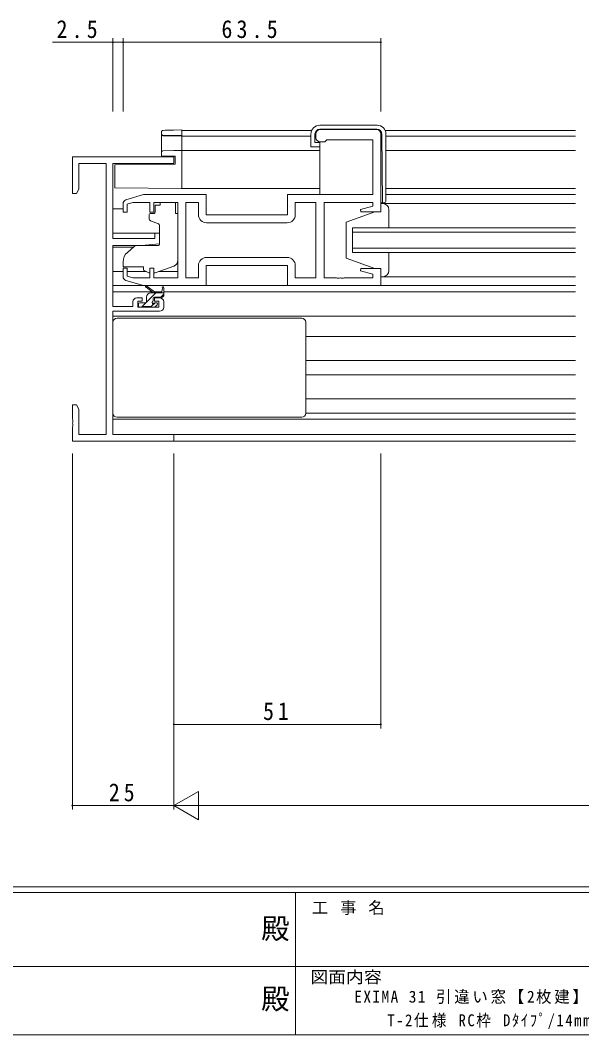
# Model space of a CAD drawing. Units: millimetres on the paper. Extents: x -420 to 373, y -297 to 267.
# Drawn here: x -100.5 to 37.8, y -297 to -47.3 of the extents above; entities that cross this region are included whole.
import ezdxf
from ezdxf.enums import TextEntityAlignment as Align

# ---------------------------------------------------------------- set-up
doc = ezdxf.new("R2010")
doc.units = ezdxf.units.MM
for name, color, linetype, lineweight in [('0-1_YKK_ZWAK', 7, 'Continuous', 9), ('0-3_YKK_11', 7, 'Continuous', 9), ('0-4_YKK_12', 2, 'Continuous', 9), ('0-5_YKK_13', 4, 'Continuous', 9), ('0-6_YKK_D', 6, 'Continuous', 9)]:
    doc.layers.add(name, color=color, linetype=linetype, lineweight=lineweight)
doc.layers.add('0-2_USER1', color=3, linetype='Continuous')
doc.styles.add('ＭＳ ゴシック', font='')
doc.styles.get('ＭＳ ゴシック').set_extended_font_data('MS Gothic')

msp = doc.modelspace()

# ---------------------------------------------------------------- linework, layer by layer
at = {"layer": '0-1_YKK_ZWAK'}
for p, q in [((352.3, -260.575), (-417.7, -260.575)), ((314.5, -261.975), (-417.7, -261.975)), ((-32.7, -261.975), (-32.7, -296.975)), ((-160.1, -280.175), (-31.3, -280.175)), ((-31.3, -280.175), (97.5, -280.175)), ((-417.7, -296.975), (314.5, -296.975))]:
    msp.add_line(p, q, dxfattribs=at)
at = {"layer": '0-3_YKK_11'}
for p, q in [((-26.7, -74.178), (-12.7, -74.178)), ((-27.7, -76.178), (-27.7, -75.178)), ((-25.5, -77.178), (-26.7, -77.178)), ((-25.2, -76.878), (-25.5, -77.178)), ((-25, -76.678), (-25.2, -76.878)), ((-13.63, -76.678), (-25, -76.678)), ((-13.63, -90.178), (-13.63, -76.678)), ((-11.7, -75.178), (-11.7, -94.378)), ((-87.7, -80.878), (-87.7, -89.878)), ((-62.7, -80.878), (-87.7, -80.878)), ((-62.7, -82.508), (-62.7, -80.878)), ((-86.07, -82.508), (-79.33, -82.508)), ((-86.07, -88.787), (-86.07, -82.508)), ((-79.33, -82.508), (-79.33, -149.248)), ((-77.7, -82.508), (-62.7, -82.508)), ((-77.7, -100.978), (-77.7, -82.508)), ((-87.7, -89.878), (-86.7, -89.878)), ((-86.7, -89.878), (-86.07, -88.787)), ((-74.487, -91.464), (-70.2, -90.178)), ((-72.805, -92.108), (-74.2, -92.526)), ((-68.6, -92.108), (-72.805, -92.108)), ((-70.2, -90.178), (-54.7, -90.178)), ((-68.6, -94.478), (-68.6, -92.108)), ((-67.6, -92.108), (-67.6, -94.478)), ((-61.7, -92.108), (-67.6, -92.108)), ((-61.7, -110.648), (-61.7, -92.108)), ((-59.77, -92.108), (-59.77, -110.648)), ((-56.63, -92.108), (-59.77, -92.108)), ((-56.63, -95.108), (-56.63, -92.108)), ((-54.7, -90.178), (-54.7, -95.178)), ((-34.7, -90.178), (-13.63, -90.178)), ((-34.7, -95.178), (-34.7, -90.178)), ((-32.77, -92.108), (-32.77, -95.108)), ((-27.7, -92.108), (-32.77, -92.108)), ((-27.7, -110.648), (-27.7, -92.108)), ((-25.7, -92.108), (-25.7, -110.648)), ((-13.63, -92.108), (-25.7, -92.108)), ((-13.63, -93.025), (-13.63, -92.108)), ((-75.2, -94.478), (-75.2, -92.422)), ((-74.2, -94.478), (-75.2, -94.478)), ((-74.2, -92.526), (-74.2, -94.478)), ((-67.6, -94.478), (-68.6, -94.478)), ((-16.729, -93.855), (-13.63, -93.025)), ((-16.66, -94.378), (-16.729, -93.855)), ((-11.7, -94.378), (-16.66, -94.378)), ((-54.7, -95.178), (-34.7, -95.178)), ((-34.77, -97.108), (-54.63, -97.108)), ((-34.77, -97.108), (-54.63, -97.108)), ((-67.4, -99.678), (-67.4, -100.978)), ((-66.2, -99.678), (-67.4, -99.678)), ((-66.2, -102.284), (-66.2, -99.678)), ((-67.4, -100.978), (-77.7, -100.978)), ((-70.7, -102.678), (-66.2, -102.284)), ((-77.7, -102.678), (-70.7, -102.678)), ((-77.7, -117.678), (-77.7, -102.678)), ((-54.63, -105.648), (-34.77, -105.648)), ((-75.2, -108.278), (-74.2, -108.278)), ((-75.2, -110.334), (-75.2, -108.278)), ((-74.2, -108.278), (-74.2, -110.229)), ((-68.6, -108.278), (-67.6, -108.278)), ((-68.6, -110.648), (-68.6, -108.278)), ((-67.6, -108.278), (-67.6, -110.648)), ((-56.63, -110.648), (-56.63, -107.648)), ((-54.7, -107.578), (-54.7, -112.578)), ((-34.7, -107.578), (-54.7, -107.578)), ((-34.7, -112.578), (-34.7, -107.578)), ((-32.77, -107.648), (-32.77, -110.648)), ((-16.729, -108.9), (-16.66, -108.378)), ((-13.63, -109.731), (-16.729, -108.9)), ((-16.66, -108.378), (-11.7, -108.378)), ((-13.63, -110.648), (-13.63, -109.731)), ((-11.7, -108.378), (-11.7, -112.578)), ((-70.2, -112.578), (-74.487, -111.292)), ((-74.2, -110.229), (-72.805, -110.648)), ((-72.805, -110.648), (-68.6, -110.648)), ((-67.6, -110.648), (-61.7, -110.648)), ((-59.77, -110.648), (-56.63, -110.648)), ((-32.77, -110.648), (-27.7, -110.648)), ((-25.7, -110.648), (-22.658, -110.648)), ((-22.658, -110.648), (-22.475, -110.768)), ((-22.475, -110.768), (-21.925, -110.768)), ((-21.925, -110.768), (-21.742, -110.648)), ((-21.742, -110.648), (-21.658, -110.648)), ((-21.658, -110.648), (-21.475, -110.768)), ((-21.475, -110.768), (-20.925, -110.768)), ((-20.925, -110.768), (-20.742, -110.648)), ((-20.742, -110.648), (-13.63, -110.648)), ((-54.7, -112.578), (-70.2, -112.578)), ((-11.7, -112.578), (-34.7, -112.578)), ((-72.8, -116.578), (-72.8, -117.678)), ((-70.5, -115.578), (-71.8, -115.578)), ((-71.6, -116.378), (-70.5, -116.378)), ((-71.6, -117.878), (-71.6, -116.378)), ((-70.5, -116.378), (-70.5, -115.578)), ((-67.5, -115.578), (-67.5, -116.378)), ((-66.2, -115.578), (-67.5, -115.578)), ((-67.5, -116.378), (-66.4, -116.378)), ((-66.4, -116.378), (-66.4, -117.878)), ((-65.2, -117.878), (-65.2, -116.578)), ((-72.8, -117.678), (-77.7, -117.678)), ((-77.7, -118.878), (-66.2, -118.878)), ((-77.7, -149.248), (-77.7, -118.878)), ((-66.4, -117.878), (-71.6, -117.878)), ((-87.7, -141.878), (-87.7, -145.42)), ((-86.7, -141.878), (-87.7, -141.878)), ((-86.07, -142.969), (-86.7, -141.878)), ((-86.07, -149.248), (-86.07, -142.969)), ((-87.7, -145.42), (-87.58, -145.603)), ((-87.58, -146.153), (-87.7, -146.336)), ((-87.7, -146.336), (-87.7, -146.42)), ((-87.7, -146.42), (-87.58, -146.603)), ((-87.58, -147.153), (-87.7, -147.336)), ((-87.58, -145.603), (-87.58, -146.153)), ((-87.58, -146.603), (-87.58, -147.153)), ((-87.7, -147.336), (-87.7, -150.878)), ((-79.33, -149.248), (-86.07, -149.248)), ((-62.7, -149.248), (-77.7, -149.248)), ((-62.7, -150.878), (-62.7, -149.248)), ((-87.7, -150.878), (-62.7, -150.878))]:
    msp.add_line(p, q, dxfattribs=at)
for centre, radius, start, end in [((-26.7, -75.178), 1, 90, 179.99998), ((-12.7, -75.178), 1, 0, 89.99998), ((-26.7, -76.178), 1, 180, 269.99998), ((-74.2, -92.422), 1, 106.69925, 180.00003), ((-54.63, -95.108), 2, 180, 269.99998), ((-34.77, -95.108), 2, 270, 359.99998), ((-54.63, -107.648), 2, 90, 179.99998), ((-34.77, -107.648), 2, 0, 89.99998), ((-74.2, -110.334), 1, 179.99995, 253.30074), ((-71.8, -116.578), 1, 90, 179.99998), ((-66.2, -116.578), 1, 0, 89.99998), ((-66.2, -117.878), 1, 270, 359.99998)]:
    msp.add_arc(centre, radius, start, end, dxfattribs=at)
at = {"layer": '0-4_YKK_12'}
for p, q in [((-60.7, -88.678), (-60.7, -74.378)), ((-60.7, -74.378), (-28.734, -74.378)), ((-10.426, -74.378), (36.3, -74.378)), ((-28.926, -75.778), (-60.7, -75.778)), ((36.3, -75.778), (-10.426, -75.778)), ((-60.9, -79.278), (-26.726, -79.278)), ((-10.426, -79.278), (36.3, -79.278)), ((-60.9, -88.678), (-26.726, -88.678)), ((-10.426, -88.678), (36.3, -88.678)), ((-10.426, -90.178), (36.3, -90.178)), ((-77.7, -93.678), (-75.2, -93.678)), ((-77.7, -99.631), (-66.2, -99.631)), ((-18.7, -104.378), (-18.7, -98.378)), ((-18.7, -98.378), (36.3, -98.378)), ((36.3, -99.378), (-18.7, -99.378)), ((-77.7, -103.124), (-72.632, -103.124)), ((-18.7, -103.378), (36.3, -103.378)), ((36.3, -104.378), (-18.7, -104.378)), ((-77.7, -109.078), (-75.2, -109.078)), ((-74.2, -109.078), (-69.551, -109.078)), ((-66.385, -109.078), (-61.7, -109.078)), ((-77.7, -114.078), (-68.09, -114.078)), ((-67.495, -114.078), (-65.646, -114.078)), ((-65.2, -114.078), (36.3, -114.078)), ((-12.2, -112.578), (36.3, -112.578)), ((-77.7, -120.078), (36.3, -120.078)), ((-30.2, -125.078), (36.3, -125.078)), ((-30.2, -131.031), (36.3, -131.031)), ((-30.2, -134.524), (36.3, -134.524)), ((-30.2, -140.478), (36.3, -140.478)), ((-77.7, -145.478), (36.3, -145.478)), ((36.3, -149.248), (-77.4, -149.248)), ((-63, -150.878), (36.3, -150.878))]:
    msp.add_line(p, q, dxfattribs=at)
at = {"layer": '0-5_YKK_13'}
for p, q in [((-65.7, -75.313), (-65.7, -74.677)), ((-62.752, -74.283), (-60.7, -74.247)), ((-60.7, -74.247), (-60.7, -74.547)), ((-60.7, -75.347), (-60.7, -74.547)), ((-12.626, -73.078), (-26.726, -73.078)), ((-26.726, -74.078), (-12.674, -74.078)), ((-65.7, -75.402), (-65.7, -75.313)), ((-65.7, -79.66), (-65.7, -75.402)), ((-65.405, -75.692), (-60.7, -75.773)), ((-60.7, -75.773), (-60.7, -75.647)), ((-60.7, -75.773), (-60.7, -76.073)), ((-60.7, -78.978), (-60.7, -76.073)), ((-28.926, -75.278), (-28.926, -78.378)), ((-27.926, -77.378), (-27.926, -75.278)), ((-26.726, -77.378), (-27.926, -77.378)), ((-26.726, -77.378), (-26.726, -90.178)), ((-11.474, -75.267), (-11.326, -92.177)), ((-10.426, -91.678), (-10.426, -75.278)), ((-65.405, -79.36), (-62.729, -79.313)), ((-62.729, -79.313), (-60.7, -79.278)), ((-60.7, -78.978), (-60.7, -79.278)), ((-60.7, -79.278), (-60.7, -79.578)), ((-60.7, -88.078), (-60.7, -79.578)), ((-28.926, -78.378), (-28.426, -78.378)), ((-28.426, -78.378), (-26.726, -78.378)), ((-62.4, -80.678), (-62.726, -80.672)), ((-62.4, -82.678), (-62.4, -80.678)), ((-62.4, -82.678), (-77.2, -82.807)), ((-77.2, -87.934), (-77.2, -82.807)), ((-77.2, -88.534), (-77.2, -87.934)), ((-60.7, -88.678), (-77.2, -88.534)), ((-60.7, -88.078), (-60.7, -88.678)), ((-66.1, -92.108), (-66.1, -92.778)), ((-66.1, -92.108), (-62.3, -92.108)), ((-62.3, -92.108), (-62.3, -92.778)), ((-11.7, -92.178), (-10.926, -92.178)), ((-11.7, -92.378), (-11.7, -94.378)), ((-11.2, -92.378), (-11.7, -92.378)), ((-11.2, -92.378), (36.3, -92.378)), ((-67.57, -94.778), (-68.5, -94.778)), ((-67.27, -93.778), (-67.27, -92.778)), ((-66.1, -92.778), (-67.27, -92.778)), ((-67.27, -93.778), (-67.27, -94.478)), ((-62.3, -93.778), (-62.3, -92.778)), ((-62.3, -94.778), (-62.3, -93.778)), ((-62.3, -94.778), (-61.7, -94.778)), ((-61.7, -106.333), (-61.7, -94.778)), ((-13.2, -94.378), (-20.2, -96.978)), ((-11.7, -94.378), (-13.2, -94.378)), ((-9.7, -98.378), (-9.7, -93.878)), ((-68.8, -95.078), (-68.8, -96.128)), ((-68.471, -96.598), (-66.471, -97.326)), ((-20.2, -96.978), (-20.2, -105.778)), ((-66.2, -97.774), (-66.2, -102.38)), ((-72.437, -102.961), (-74.128, -104.38)), ((-66.417, -102.68), (-71.803, -102.727)), ((-9.7, -108.878), (-9.7, -104.378)), ((-75.2, -106.678), (-75.2, -107.978)), ((-13.2, -108.378), (-20.2, -105.778)), ((-75.2, -107.978), (-70.2, -107.978)), ((-70.2, -107.978), (-70.2, -108.278)), ((-70.2, -108.278), (-70.2, -108.775)), ((-68.894, -109.384), (-70.2, -108.775)), ((-67.328, -109.418), (-62.691, -107.744)), ((-13.2, -108.378), (-11.7, -108.378)), ((-11.7, -108.378), (-11.7, -110.378)), ((-11.7, -110.378), (-11.2, -110.378)), ((-11.2, -110.378), (36.3, -110.377)), ((-70.127, -112.578), (-77.7, -112.578)), ((-70.659, -117.878), (-67.159, -114.378)), ((-67.7, -114.378), (-69.519, -112.977)), ((-67.1, -114.378), (-69.318, -112.695)), ((-68.4, -114.378), (-65.2, -114.378)), ((-65.914, -115.378), (-65.2, -114.664)), ((-65.5, -113.252), (-65.699, -114.378)), ((-65.2, -115.078), (-65.2, -113.078)), ((-55.2, -112.578), (-34.2, -112.578)), ((-71.4, -117.078), (-71.4, -117.578)), ((-69.7, -116.778), (-71.1, -116.778)), ((-69.4, -116.478), (-69.4, -115.378)), ((-68.286, -117.751), (-67.313, -116.778)), ((-67.8, -116.317), (-67.8, -115.678)), ((-67.5, -115.378), (-65.5, -115.378)), ((-67, -116.778), (-67.339, -116.778)), ((-67.288, -117.79), (-66.788, -117.29)), ((-71.1, -117.878), (-70.6, -117.878)), ((-70.4, -117.678), (-68.3, -117.678)), ((-68.1, -117.878), (-67.5, -117.878)), ((-77.7, -121.578), (-77.7, -128.878)), ((-68.2, -120.578), (-76.7, -120.578)), ((-39.2, -120.578), (-68.2, -120.578)), ((-31.2, -120.578), (-39.2, -120.578)), ((-30.2, -121.578), (-30.2, -128.878)), ((-77.7, -143.978), (-77.7, -128.878)), ((-30.2, -143.978), (-30.2, -128.878)), ((-30.2, -143.978), (36.3, -143.978)), ((-76.7, -144.978), (-31.2, -144.978))]:
    msp.add_line(p, q, dxfattribs=at)
for points in [[(-65.38, -74.369), (-65.402, -74.371), (-65.444, -74.377), (-65.473, -74.384), (-65.505, -74.394), (-65.545, -74.413), (-65.593, -74.446), (-65.642, -74.499), (-65.68, -74.57), (-65.699, -74.654), (-65.7, -74.677)], [(-62.752, -74.283), (-63.93, -74.309), (-64.86, -74.339), (-65.355, -74.367)], [(-65.7, -75.402), (-65.614, -75.605), (-65.405, -75.692)], [(-65.386, -75.607), (-65.4, -75.61), (-65.405, -75.612)], [(-62.752, -75.612), (-63.989, -75.596), (-64.937, -75.594), (-65.386, -75.607)], [(-60.7, -75.347), (-60.7, -75.647), (-62.752, -75.612)], [(-62.726, -80.672), (-65.7, -80.62), (-65.7, -79.66)]]:
    msp.add_lwpolyline(points, dxfattribs=at)
for centre, radius, start, end in [((-26.726, -75.278), 2.2, 90, 180), ((-26.726, -75.278), 1.2, 90, 180), ((-12.674, -75.278), 1.2, 0.5, 90), ((-12.626, -75.278), 2.2, 0, 90), ((-65.4, -75.312), 0.3, 180.00426, 269.00446), ((-65.4, -79.66), 0.3, 90.99998, 180), ((-11.2, -93.878), 1.5, 0, 90), ((-10.926, -91.678), 0.5, 270, 0), ((-68.5, -95.078), 0.3, 90, 180), ((-67.57, -94.478), 0.3, 270, 0), ((-68.3, -96.128), 0.5, 180, 249.99998), ((-66.7, -97.774), 0.5, 0, 69.99998), ((-66.5, -102.38), 0.3, 270.49998, 0), ((-72.2, -106.678), 3, 130, 180), ((-71.794, -103.727), 1, 90.5, 130), ((-63.2, -106.333), 1.5, 289.85326, 0), ((-68.471, -108.478), 1, 245, 262.59306), ((-67.668, -108.478), 1, 273.88683, 289.85326), ((-11.2, -108.878), 1.5, 270, 0), ((-69.5, -112.778), 0.2, 24.41711, 264.41711), ((-68.4, -115.378), 1, 89.99998, 179.99998), ((-65.4, -113.078), 0.2, 359.99998, 239.99998), ((-71.1, -117.078), 0.3, 89.99998, 179.99998), ((-69.7, -116.478), 0.3, 269.99998, 359.99998), ((-67.8, -116.778), 0.25, 123.05573, 326.94426), ((-68.1, -116.317), 0.3, 303.05573, 359.99998), ((-67.5, -115.678), 0.3, 89.99998, 179.99998), ((-67.339, -117.078), 0.3, 89.99998, 146.94426), ((-67, -117.078), 0.3, 314.99998, 89.99998), ((-65.5, -115.078), 0.3, 269.99998, 359.99998), ((-71.1, -117.578), 0.3, 179.99998, 269.99998), ((-70.6, -117.678), 0.2, 269.99998, 359.99998), ((-68.1, -117.678), 0.2, 179.99998, 269.99998), ((-67.5, -117.578), 0.3, 269.99998, 314.99998), ((-76.7, -121.578), 1, 90, 180), ((-31.2, -121.578), 1, 0, 90), ((-76.7, -143.978), 1, 180, 270), ((-31.2, -143.978), 1, 270, 0)]:
    msp.add_arc(centre, radius, start, end, dxfattribs=at)
at = {"layer": '0-6_YKK_D'}
for p, q in [((-77.7, -69.678), (-77.7, -51.678)), ((-75.2, -69.678), (-75.2, -51.678)), ((-75.2, -69.678), (-75.2, -51.678)), ((-11.7, -69.678), (-11.7, -51.678)), ((-77.7, -52.678), (-92.6, -52.678)), ((-75.2, -52.678), (-77.7, -52.678)), ((-75.2, -52.678), (-11.7, -52.678)), ((-87.7, -153.878), (-87.7, -241.575)), ((-62.7, -153.878), (-62.7, -221.575)), ((-62.7, -153.878), (-62.7, -241.575)), ((-62.7, -153.878), (-62.7, -241.575)), ((-11.7, -153.878), (-11.7, -221.575)), ((-62.7, -220.575), (-11.7, -220.575)), ((-62.7, -240.575), (-56.638, -237.075)), ((-56.638, -244.075), (-56.638, -237.075)), ((-62.7, -240.575), (-87.7, -240.575)), ((-62.7, -240.575), (-50.576, -240.575)), ((-62.7, -240.575), (-56.638, -244.075)), ((-55.7, -240.575), (270.3, -240.575))]:
    msp.add_line(p, q, dxfattribs=at)
for centre, start, end in [((-77.7, -52.678), 0, 180), ((-77.7, -52.678), 180, 0), ((-75.2, -52.678), 0, 180), ((-75.2, -52.678), 0, 180), ((-75.2, -52.678), 180, 0), ((-75.2, -52.678), 180, 0), ((-11.7, -52.678), 0, 180), ((-11.7, -52.678), 180, 0), ((-62.7, -220.575), 0, 180), ((-62.7, -220.575), 180, 0), ((-11.7, -220.575), 0, 180), ((-11.7, -220.575), 180, 0), ((-87.7, -240.575), 0, 180), ((-87.7, -240.575), 180, 0)]:
    msp.add_arc(centre, 0.106, start, end, dxfattribs=at)

# ---------------------------------------------------------------- texts
at = {"layer": '0-1_YKK_ZWAK', "color": 2, "style": 'ＭＳ ゴシック'}
for p in [(-41.182, -274.932), (-41.182, -292.253)]:
    msp.add_text('殿', height=5.132, dxfattribs=at).set_placement(p, align=Align.BOTTOM_LEFT)
at = {"layer": '0-1_YKK_ZWAK', "style": 'ＭＳ ゴシック', "width": 1.1}
msp.add_text('図面内容', height=2.933, dxfattribs=at).set_placement((-29.083, -285.124), align=Align.BOTTOM_LEFT)
at = {"layer": '0-1_YKK_ZWAK', "insert": (-28.688, -267.508), "char_height": 2.933, "attachment_point": 7, "style": 'ＭＳ ゴシック'}
msp.add_mtext('\\T1.16;工\\~事\\~名', dxfattribs=at)
at = {"layer": '0-2_USER1', "color": 7, "char_height": 2.933, "attachment_point": 7, "style": 'ＭＳ ゴシック'}
for s, insert in [('\\T1.18;\\W0.95;EXIMA\\~31\\~引違い窓【2枚建】ﾌﾗｯﾄ下枠仕様', (-18.243, -289.424)), ('\\T1.22;\\W0.9;T-2仕様\\~RC枠\\~Dﾀｲﾌﾟ/14mm溝幅', (-10.103, -295.6))]:
    msp.add_mtext(s, dxfattribs=dict(at, insert=insert))
at = {"layer": '0-6_YKK_D', "color": 3, "char_height": 4.399, "attachment_point": 7, "style": 'ＭＳ ゴシック'}
for s, insert in [('\\T1.38;\\W0.9;2.5', (-91.6, -51.678)), ('\\T1.38;\\W0.9;63.5', (-50.97, -51.678)), ('\\T1.36;\\W0.9;51', (-40.72, -219.575)), ('\\T1.36;\\W0.9;25', (-78.72, -239.575))]:
    msp.add_mtext(s, dxfattribs=dict(at, insert=insert))

doc.saveas('drawing.dxf')
